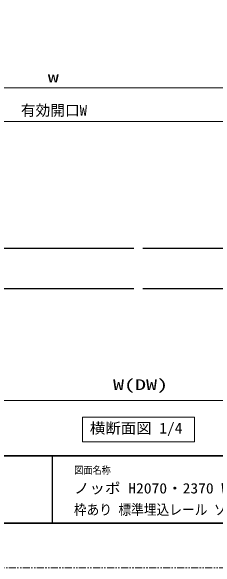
# Model space of a CAD drawing. Units: millimetres, scale not verified. Extents: x -1306 to 1306, y -607 to 607.
# Drawn here: x -929.6 to -747.3, y -594 to -97 of the extents above; entities that cross this region are included whole.
import ezdxf
from ezdxf.enums import TextEntityAlignment as Align

# ---------------------------------------------------------------- set-up
doc = ezdxf.new("R2010")
doc.units = ezdxf.units.MM
doc.header["$LTSCALE"] = 5
doc.linetypes.add('USER1', pattern=[2.5, 1.25, -0.25, 0.25, -0.25, 0.25, -0.25])
for name, color, linetype, lineweight in [('0-1_線(黄)', 2, 'Continuous', 15), ('0-3_陰線', 4, 'USER1', 9), ('0-D_線(白)', 7, 'Continuous', 30), ('1-1_寸法線', 3, 'Continuous', 13), ('1-5_0', 3, 'Continuous', 25), ('1-7_図面枠', 7, 'Continuous', 35)]:
    doc.layers.add(name, color=color, linetype=linetype, lineweight=lineweight)
doc.styles.add('ＭＳ ゴシック', font='')
doc.styles.get('ＭＳ ゴシック').set_extended_font_data('MS Gothic')

msp = doc.modelspace()

# ---------------------------------------------------------------- linework, layer by layer
at = {"layer": '0-1_線(黄)'}
msp.add_lwpolyline([(-866.095, -459.565), (-766.388, -459.565), (-766.388, -481.4), (-866.095, -481.4)], close=True, dxfattribs=at)
at = {"layer": '0-3_陰線'}
msp.add_line((387.036, -594), (-1292.964, -594), dxfattribs=at)
at = {"layer": '0-D_線(白)'}
for p, q in [((-1116.242, -308.565), (-820.242, -308.565)), ((-812.242, -308.565), (-516.242, -308.565)), ((-812.242, -344.565), (-516.242, -344.565))]:
    msp.add_line(p, q, dxfattribs=at)
msp.add_lwpolyline([(-1116.242, -308.565), (-1116.242, -344.565), (-820.242, -344.565)], dxfattribs=at)
at = {"layer": '1-1_寸法線'}
for p, q in [((-1076.242, -165.438), (-707.242, -165.438)), ((-1064.242, -195.38), (-719.242, -195.38)), ((-1113.242, -444.565), (-519.242, -444.565))]:
    msp.add_line(p, q, dxfattribs=at)
at = {"layer": '1-5_0', "color": 7}
msp.add_line((-892.964, -494), (-892.964, -554), dxfattribs=at)
msp.add_line((-892.964, -494), (-892.964, -554), dxfattribs=at)
at = {"layer": '1-7_図面枠'}
msp.add_line((-1252.964, -494), (347.036, -494), dxfattribs=at)
msp.add_lwpolyline([(-1252.964, -554), (347.036, -554), (347.036, 554), (-1252.964, 554)], close=True, dxfattribs=at)

# ---------------------------------------------------------------- texts
at = {"layer": '0-1_線(黄)', "style": 'ＭＳ ゴシック', "width": 1.05}
msp.add_text('横断面図 1/4', height=9.604, dxfattribs=at).set_placement((-859.518, -476.944), align=Align.BOTTOM_LEFT)
at = {"layer": '1-1_寸法線', "style": 'ＭＳ ゴシック', "width": 1.5}
for s, p in [('w', (-896.98, -163.288)), ('W(DW)', (-838.861, -438.13))]:
    msp.add_text(s, height=9.604, dxfattribs=at).set_placement(p, align=Align.BOTTOM_LEFT)
at = {"layer": '1-1_寸法線', "style": 'ＭＳ ゴシック'}
msp.add_text('有効開口W', height=9.604, dxfattribs=at).set_placement((-920.98, -193.231), align=Align.BOTTOM_LEFT)
at = {"layer": '1-7_図面枠', "style": 'ＭＳ ゴシック'}
for s, height, width, p in [('図面名称', 6.452, 0.9, (-873.367, -511.963)), ('ノッポ H2070・2370 W813・913 アウトセット引き戸(床レールタイプ)', 9.236, 1.1, (-873.76, -530.357)), ('枠あり 標準埋込レール ソフトクローズ フラット 図面', 9.236, 0.9, (-873.76, -549.409))]:
    msp.add_text(s, height=height, dxfattribs=dict(at, width=width)).set_placement(p, align=Align.BOTTOM_LEFT)

doc.saveas('drawing.dxf')
